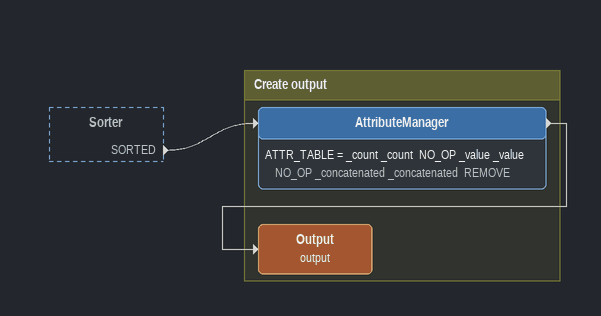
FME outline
Sorter [outside]
    SORTED -> AttributeManager

Bookmark: Create output
AttributeManager
    ATTR_TABLE = _count _count  NO_OP _value _value  NO_OP _concatenated _concatenated  REMOVE
    -> Output (output)
Output (output)
